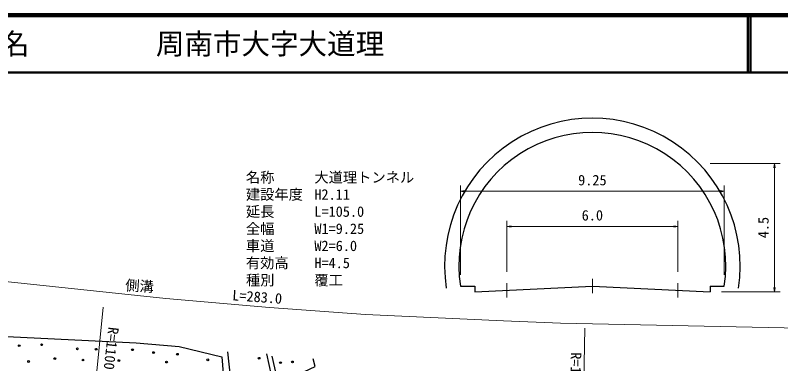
# Model space of a CAD drawing. Units: millimetres at full size, sheet at 1:1000, with parts at other scales. Extents: x 40000 to 680000, y 20000 to 380000.
# Drawn here: x 380382 to 514522, y 318964 to 380000 of the extents above; entities that cross this region are included whole.
import ezdxf
from ezdxf.enums import TextEntityAlignment as Align

# ---------------------------------------------------------------- set-up
doc = ezdxf.new("R2010")
doc.units = ezdxf.units.MM
doc.header["$LTSCALE"] = 1000
doc.linetypes.add('CHAIN', pattern=[18.5, 12, -1.5, 3.5, -1.5])
for name, color, linetype, lineweight in [('M-BGD', 7, 'Continuous', 25), ('M-BMK', 2, 'CHAIN', 13), ('M-STR-HTXT', 7, 'Continuous', 13), ('M-TTL', 2, 'Continuous', 140), ('M-TTL-LINE', 7, 'Continuous', 50)]:
    doc.layers.add(name, color=color, linetype=linetype, lineweight=lineweight)
doc.layers.add('M-TTL-TXT', color=7, linetype='Continuous')
doc.styles.add('ＭＳ ゴシック', font='')
doc.styles.get('ＭＳ ゴシック').set_extended_font_data('MS Gothic')

# ---------------------------------------------------------------- blocks, each defined once
blk = doc.blocks.new('open_arrow')
at = {"color": 0, "linetype": 'Continuous', "lineweight": -2}
blk.add_lwpolyline([(7.5, 1.25), (0, 0), (7.5, -1.25)], dxfattribs=at)

msp = doc.modelspace()

# ---------------------------------------------------------------- linework, layer by layer
at = {"layer": 'M-BGD'}
for p, q in [((458393, 332554), (460893, 332554)), ((460893, 332554), (460893, 331554)), ((502143, 332554), (502143, 331554)), ((502143, 332554), (504643, 332554))]:
    msp.add_line(p, q, dxfattribs=at)
for points in [[(460893, 331554), (481518, 332554), (502143, 331554)], [(378268, 325154), (371435, 307582), (355352, 310155), (347099, 311176), (346515, 310340), (372182, 306276), (378915, 323715), (401588, 322601), (409116, 321995), (416578, 320145), (417355, 310660), (411898, 302895), (411347, 297382), (391799, 298448)], [(417573, 321050), (418495, 312377), (425711, 315095), (424475, 320713)], [(425352, 320263), (426431, 315410), (432927, 318488), (432590, 319836)]]:
    msp.add_lwpolyline(points, dxfattribs=at)
for centre in [(381075, 322120), (384992, 322283), (391260, 321565), (394557, 321500), (400923, 321402), (404611, 320913), (408790, 320619), (382707, 319347), (387310, 319869), (392239, 319608), (398540, 319510), (406896, 319249), (414111, 319640), (423108, 319927), (426862, 319144), (428951, 319275)]:
    msp.add_circle(centre, 150, dxfattribs=at)
for radius in [25895, 23395]:
    msp.add_arc((481518, 336100), radius, 351.28178, 188.71822, dxfattribs=at)
at = {"layer": 'M-BMK'}
for p, q in [((466518, 333079), (466518, 330576)), ((481518, 333803), (481518, 331306)), ((496518, 333079), (496518, 330576))]:
    msp.add_line(p, q, dxfattribs=at)
at = {"layer": 'M-STR-HTXT'}
for p, q in [((502178, 354056), (514457, 354056)), ((513457, 331554), (513457, 354056)), ((458393, 334554), (458393, 350162)), ((504643, 334554), (504643, 350162)), ((458393, 349162), (504643, 349162)), ((466518, 335079), (466518, 344000)), ((496518, 335079), (496518, 344000)), ((466518, 343000), (496518, 343000)), ((504143, 331554), (514457, 331554)), ((392102, 291453), (395801, 328849)), ((479400, 286398), (480223, 325160))]:
    msp.add_line(p, q, dxfattribs=at)
msp.add_lwpolyline([(576172, 323834), (546468, 324669), (517919, 325195), (475919, 326070), (465942, 326470), (441762, 327569), (424941, 328797), (406737, 330383), (376899, 333545), (361667, 334964), (339005, 337362), (316854, 339458), (293690, 341785), (282736, 342933)], dxfattribs=at)
at = {"layer": 'M-TTL'}
msp.add_line((680000, 380000), (40000, 380000), dxfattribs=at)
at = {"layer": 'M-TTL-LINE'}
for p, q in [((508747, 380000), (508747, 370000)), ((509247, 380000), (509247, 370000)), ((40000, 370000), (680000, 370000))]:
    msp.add_line(p, q, dxfattribs=at)

# ---------------------------------------------------------------- block references
at = {"layer": 'M-STR-HTXT', "xscale": 100, "yscale": 100}
for p, rotation in [((513457, 354056), 270), ((504643, 349162), 180), ((496518, 343000), 180), ((513457, 331554), 90)]:
    msp.add_blockref('open_arrow', p, dxfattribs=dict(at, rotation=rotation))
for p in [(458393, 349162), (466518, 343000)]:
    msp.add_blockref('open_arrow', p, dxfattribs=at)

# ---------------------------------------------------------------- texts
at = {"layer": 'M-STR-HTXT', "style": 'ＭＳ ゴシック'}
for s, p in [('名称', (420793, 350150)), ('大道理トンネル', (432793, 350150)), ('建設年度', (420793, 347150)), ('H2.11', (432793, 347150)), ('延長', (420793, 344150)), ('L=105.0', (432793, 344150)), ('全幅', (420793, 341150)), ('W1=9.25', (432793, 341150)), ('車道', (420793, 338150)), ('W2=6.0', (432793, 338150)), ('有効高', (420793, 335150)), ('H=4.5', (432793, 335150)), ('種別', (420801, 332139)), ('覆工', (432801, 332139))]:
    msp.add_text(s, height=1833, dxfattribs=at).set_placement(p, align=Align.BOTTOM_LEFT)
for s, p in [('9.25', (481518, 349662)), ('6.0', (481518, 343500))]:
    msp.add_text(s, height=1833, dxfattribs=at).set_placement(p, align=Align.BOTTOM_CENTER)
msp.add_text('4.5', height=1833, rotation=90, dxfattribs=at).set_placement((512957, 342805), align=Align.BOTTOM_CENTER)
for s, rotation, p in [('側溝', 356.087, (399569, 331287)), ('L=283.0', 355.885, (418322, 329527)), ('R=1100', 263.591, (396160, 325522)), ('R=1100', 269.585, (477200, 320968))]:
    msp.add_text(s, height=1833, rotation=rotation, dxfattribs=at).set_placement(p, align=Align.BOTTOM_LEFT)
at = {"layer": 'M-TTL-TXT', "style": 'ＭＳ ゴシック'}
for s, p in [('地 名', (370380, 375000)), ('周南市大字大道理', (405024, 375000))]:
    msp.add_text(s, height=3666, dxfattribs=at).set_placement(p, align=Align.MIDDLE_LEFT)

doc.saveas('drawing.dxf')
